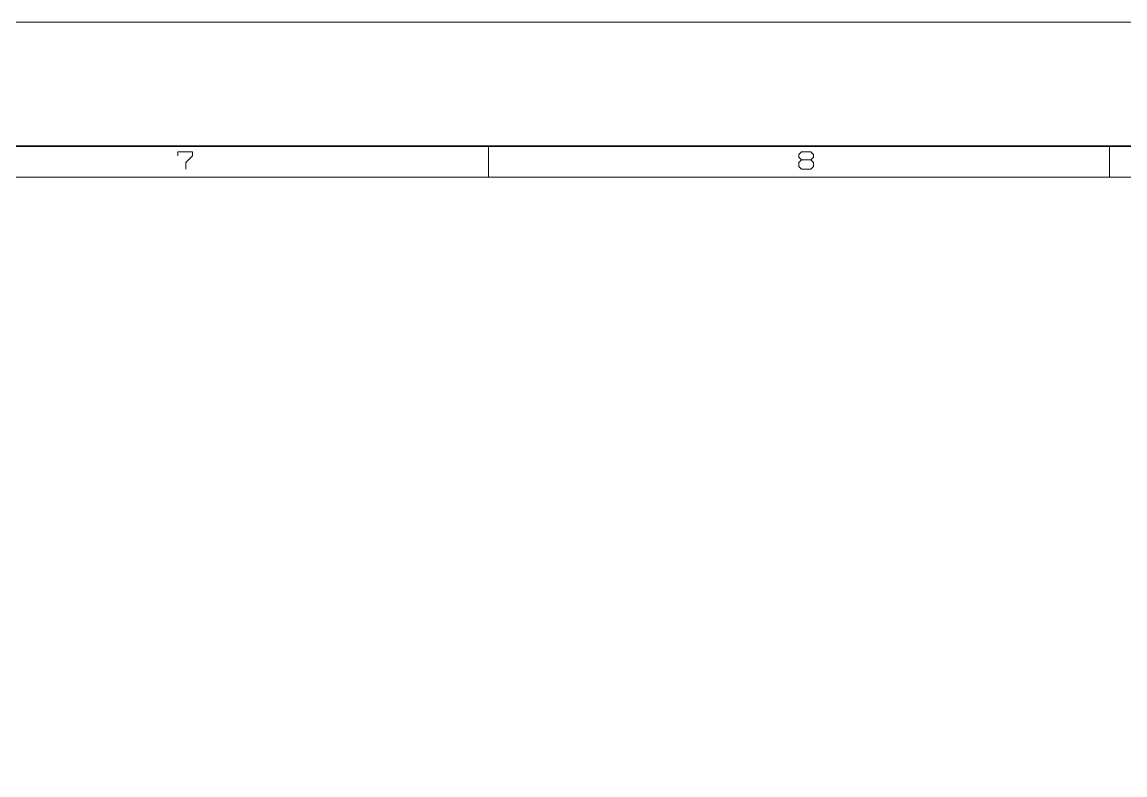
# Model space of a CAD drawing. Extents: x 0 to 174, y 0 to 33.
# Drawn here: x 25.39 to 32.38, y 28.34 to 33.11 of the extents above; entities that cross this region are included whole.
import ezdxf

# ---------------------------------------------------------------- set-up
doc = ezdxf.new("R2010")
doc.units = 0
doc.layers.add('PDF2_형상', color=157, linetype='Continuous', true_color=0x405f80)

msp = doc.modelspace()

# ---------------------------------------------------------------- linework, layer by layer
at = {"layer": 'PDF2_형상', "color": 7, "lineweight": 13}
for points in [[(0, 0), (0, 33.1103), (173.6221, 33.1103), (173.6221, 0)], [(30.3318, 32.2876), (30.391, 32.2876), (30.4078, 32.2708), (30.4078, 32.2539), (30.391, 32.2371), (30.3318, 32.2371), (30.315, 32.2539), (30.315, 32.2708)], [(0.9843, 0.9843), (0.9843, 32.126), (172.6378, 32.126), (172.6378, 0.9843)]]:
    msp.add_lwpolyline(points, close=True, dxfattribs=at)
at = {"layer": 'PDF2_형상', "color": 7, "lineweight": 35}
msp.add_lwpolyline([(0.7874, 0.7874), (0.7874, 32.3228), (172.8346, 32.3228), (172.8346, 0.7874)], close=True, dxfattribs=at)
at = {"layer": 'PDF2_형상', "color": 7, "lineweight": 13}
for points in [[(28.3465, 32.126), (28.3465, 32.3228)], [(32.2835, 32.126), (32.2835, 32.3228)], [(26.3779, 32.2624), (26.3779, 32.2876), (26.4708, 32.2876), (26.4708, 32.2624), (26.4286, 32.2201), (26.4286, 32.1781)], [(30.3318, 32.2371), (30.315, 32.2201), (30.315, 32.1949), (30.3318, 32.1781), (30.391, 32.1781), (30.4078, 32.1949), (30.4078, 32.2201), (30.391, 32.2371)]]:
    msp.add_lwpolyline(points, dxfattribs=at)

doc.saveas('drawing.dxf')
